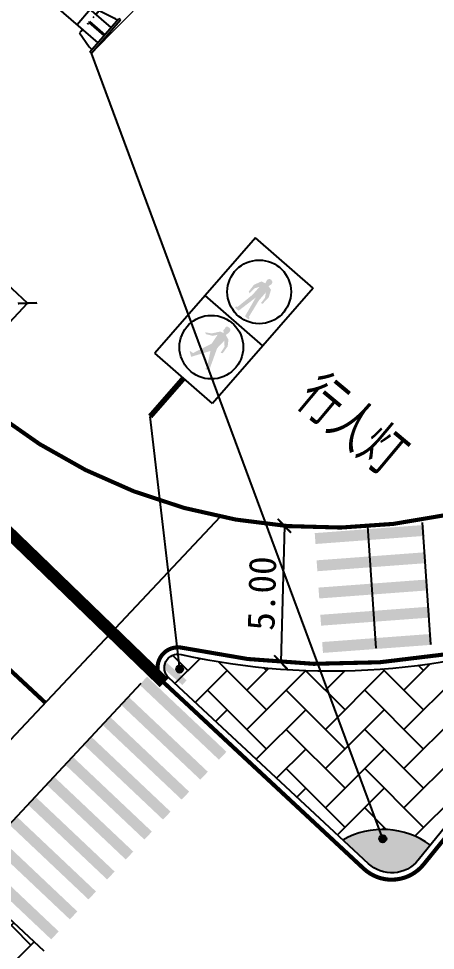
# Model space of a CAD drawing. Header units: millimetres. Extents: x 67546 to 67853, y 50670 to 50921.
# Drawn here: x 67681.23 to 67696.48, y 50791.42 to 50825.56 of the extents above; entities that cross this region are included whole.
import ezdxf

# ---------------------------------------------------------------- set-up
doc = ezdxf.new("R2010")
doc.units = ezdxf.units.MM
doc.linetypes.add('JTSS01', pattern=[6, 2, -4])
doc.linetypes.add('JTSS02', pattern=[2, 1, -1])
for name, color, linetype in [('@-交通信号', 7, 'Continuous'), ('@-设计标注', 7, 'Continuous'), ('@-路面边线', 7, 'Continuous'), ('@-辅助设计', 4, 'Continuous'), ('@-隔离岛', 3, 'Continuous')]:
    doc.layers.add(name, color=color, linetype=linetype)
doc.layers.add('@-道路标线', color=7, linetype='Continuous', lineweight=0)
doc.layers.get('0').off()
doc.styles.add('--黑体', font='simhei.ttf')
doc.styles.add('宋体', font='')
doc.styles.get('宋体').set_extended_font_data('SimSun')
doc.dimstyles.new('标志标注', dxfattribs={"dimtxt": 1, "dimasz": 0.5, "dimexe": 0, "dimexo": 0, "dimgap": 0.25, "dimtad": 1, "dimzin": 0, "dimdsep": 46, "dimtxsty": '--黑体', "dimblk": 'ARCHTICK', "dimcen": 0.09, "dimadec": 0, "dimazin": 0, "dimtfac": 1, "dimtix": 1, "dimtmove": 1, "dimatfit": 0, "dimfxl": 1, "dimtolj": 1, "dimtzin": 0, "dimarcsym": 0})
pattern_1 = [(0, (0, 0), (0, 6.985), [5.08, -1.905]), (90, (0, 0), (-6.985, 4e-16), [5.08, -1.905])]

# ---------------------------------------------------------------- blocks, each defined once
blk = doc.blocks.new('A$C4D5C2BD2')
at = {"layer": '@-交通信号', "linetype": 'ByBlock', "lineweight": -3}
h = blk.add_hatch(color=14, dxfattribs=at)
edge = h.paths.add_edge_path()
edge.add_line((0.981, 0.31), (0.905, 0.534))
edge.add_line((0.905, 0.534), (0.001, 0.223))
edge.add_line((0.001, 0.223), (0.077, 0))
edge.add_line((0.077, 0), (0.981, 0.31))
blk.add_hatch(color=14, dxfattribs=at).paths.add_polyline_path([(0.557, 0.515, 1), (0.292, 0.515, 1)])
at = {"layer": '@-交通信号', "color": 14}
blk.add_circle((0.425, 0.515, 363.651), 0.132, dxfattribs=at)
blk = doc.blocks.new('A$C3CD052C4')
at = {"layer": '@-交通信号'}
h = blk.add_hatch(color=256, dxfattribs=at)
h.paths.add_polyline_path([(0.198, 4.356), (0.304, 4.182), (0.32, 3.934), (0.381, 3.967), (0.401, 4.276), (0.275, 4.548), (0.121, 4.589), (0.137, 4.65), (0.157, 4.715), (0.141, 4.776), (0.1, 4.814), (0.043, 4.83), (-0.015, 4.814), (-0.055, 4.776), (-0.071, 4.715), (-0.051, 4.65), (-0.035, 4.589), (-0.19, 4.548), (-0.316, 4.276), (-0.295, 3.967), (-0.234, 3.934), (-0.218, 4.182), (-0.113, 4.356), (-0.113, 3.967), (-0.234, 3.267), (-0.279, 3.257), (-0.291, 3.19), (-0.113, 3.19), (0.043, 3.967), (0.198, 3.19), (0.377, 3.19), (0.365, 3.257), (0.32, 3.267), (0.198, 3.967)])
h.paths.add_polyline_path([(-0.061, 1.636), (-0.348, 0.921), (-0.458, 0.919), (-0.477, 0.887), (-0.307, 0.779), (0.082, 1.403), (0.39, 0.855), (0.361, 0.823), (0.365, 0.797), (0.408, 0.779), (0.506, 0.859), (0.201, 1.639), (0.216, 2.02), (0.368, 1.86), (0.408, 1.596), (0.474, 1.636), (0.445, 1.947), (0.303, 2.15), (0.133, 2.208), (0.125, 2.252, 0.207228), (0.135, 2.45, 0.071106), (0.119, 2.472, 0.097589), (0.103, 2.484, 0.022233), (0.085, 2.492, 0.040799), (0.074, 2.494, 0.045979), (0.046, 2.497, 0.036358), (0.01, 2.494, 0.028309), (-0.009, 2.491, 0.024691), (-0.031, 2.484, 0.079385), (-0.056, 2.47, 0.12435), (-0.067, 2.455, 0.081145), (-0.072, 2.435, 0.069556), (-0.07, 2.412, 0.00473), (-0.068, 2.402, 0.009011), (-0.067, 2.397, 0.057142), (-0.061, 2.381, -0.068241), (-0.056, 2.368, -0.124353), (-0.057, 2.348, 0.089456), (-0.06, 2.321, 0.014819), (-0.058, 2.301, -0.022419), (-0.056, 2.28, 0.042847), (-0.056, 2.27, 0.182875), (-0.054, 2.264, 0.101619), (-0.045, 2.259, 0.029922), (-0.002, 2.249), (-0.002, 2.204), (-0.11, 2.179), (-0.181, 2.086), (-0.291, 1.94), (-0.331, 1.904), (-0.506, 1.794), (-0.453, 1.754), (-0.263, 1.853), (-0.216, 1.878), (-0.11, 2.021)])
for p, q in [((-1.402, 5.609), (-1.402, 0)), ((1.402, 5.609), (-1.402, 5.609)), ((1.402, 5.609), (1.402, 0)), ((1.402, 2.805), (-1.402, 2.805)), ((1.402, 0), (-1.402, 0))]:
    blk.add_line(p, q, dxfattribs=at)
at = {"layer": '@-交通信号', "color": 1}
blk.add_circle((0, 4.207), 1.166, dxfattribs=at)
at = {"layer": '@-交通信号', "color": 3}
blk.add_circle((0.016, 1.53), 1.166, dxfattribs=at)
blk = doc.blocks.new('A$C42B20481')
at = {"layer": '@-交通信号', "linetype": 'ByBlock', "lineweight": -3}
for points in [[(0.132, 0, 1), (-0.132, 0, 1)], [(0.461, -0.373), (0.46, -0.137), (-0.496, -0.139), (-0.495, -0.375)]]:
    blk.add_hatch(color=14, dxfattribs=at).paths.add_polyline_path(points)
at = {"layer": '@-交通信号', "color": 14}
blk.add_circle((0, 0), 0.132, dxfattribs=at)
blk = doc.blocks.new('A$C5D3B22B4')
at = {"layer": '@-交通信号'}
for p, q in [((0.441, 17.242), (1.178, 17.242)), ((0.441, 17.242), (0.441, 16.724)), ((1.178, 17.074), (0.441, 17.074)), ((1.105, 17.242), (0.515, 17.242)), ((1.105, 17.242), (0.515, 17.242)), ((0.515, 17.242), (0.515, 17.242)), ((0.515, 17.242), (0.515, 17.242)), ((0.515, 17.242), (0.515, 17.242)), ((1.178, 17.242), (1.178, 0.081)), ((0.25, 16.703), (0.81, 16.764)), ((0.81, 16.764), (0.81, 15.512)), ((-6.759, 16.405), (-13.857, 16.384)), ((0.115, 16.441), (-6.759, 16.405)), ((-0.022, 16.635), (-0.628, 16.498)), ((-0.628, 16.498), (-0.628, 16.439)), ((0.115, 16.635), (-0.022, 16.635)), ((0.115, 16.703), (0.115, 15.694)), ((0.115, 16.703), (0.25, 16.703)), ((0.182, 16.703), (0.182, 15.694)), ((0.25, 16.703), (0.25, 15.694)), ((0.81, 15.511), (0.81, 16.694)), ((-19.019, 16.368), (-19.33, 16.367)), ((-13.857, 16.384), (-19.019, 16.368)), ((-0.627, 16.22), (-0.627, 16.177)), ((-0.627, 16.22), (0.115, 16.22)), ((-0.627, 16.177), (0.115, 16.177)), ((-19.019, 16.015), (-19.294, 16.017)), ((-13.854, 16.004), (-19.019, 16.015)), ((-6.759, 15.99), (-13.854, 16.004)), ((0.115, 15.955), (-6.759, 15.99)), ((-0.628, 15.957), (-0.628, 15.91)), ((-0.022, 15.773), (-0.628, 15.91)), ((0.115, 15.773), (-0.022, 15.773)), ((0.115, 15.694), (0.25, 15.694)), ((0.515, 15.504), (0.25, 15.694)), ((0.441, 15.556), (0.441, 0.081)), ((0.515, 15.504), (0.81, 15.504)), ((0.89, 9.581), (1.212, 9.581)), ((0.891, 9.578), (1.215, 9.578)), ((1.178, 4.32), (0.441, 4.32)), ((1.178, 3.24), (0.441, 3.24)), ((1.176, 3.066), (1.299, 3.066)), ((1.299, 3.066), (1.299, 1.941)), ((1.03, 2.16), (0.441, 2.16)), ((1.178, 2.16), (0.441, 2.16)), ((1.176, 2.161), (0.444, 2.161)), ((1.028, 2.161), (0.444, 2.161)), ((1.176, 1.941), (1.299, 1.941)), ((1.178, 1.08), (0.441, 1.08)), ((0.281, 0.819), (0.12, 0.215)), ((0.367, 0.819), (0.281, 0.819)), ((0.441, 0.81), (0.354, 0.81)), ((0.444, 0.819), (0.358, 0.819)), ((0.382, 0.81), (0.436, 0.81)), ((0.711, 0.819), (0.754, 0.819)), ((0.711, 0.81), (0.755, 0.81)), ((0.788, 0.819), (0.788, 0.081)), ((0.788, 0.819), (0.831, 0.819)), ((0.831, 0.819), (0.831, 0.081)), ((1.03, 0.81), (1.084, 0.81)), ((1.176, 0.819), (1.285, 0.819)), ((1.178, 0.81), (1.288, 0.81)), ((1.253, 0.819), (1.362, 0.819)), ((1.362, 0.819), (1.523, 0.215)), ((0, 0.081), (1.62, 0.081)), ((0, 0.081), (0, 0)), ((0, 0), (1.62, 0)), ((0.12, 0.215), (0.12, 0.081)), ((1.523, 0.215), (1.523, 0.081)), ((1.62, 0.081), (1.62, 0))]:
    blk.add_line(p, q, dxfattribs=at)
blk = doc.blocks.new('*U54')
at = {"layer": '@-路面边线'}
h = blk.add_hatch(color=256, dxfattribs=at)
h.dxf.hatch_style = 1
h.paths.add_polyline_path([(0.885, -3.999), (0.915, 0.001), (0.515, 0.004), (0.485, -3.996)])
blk = doc.blocks.new('*U55')
at = {"layer": '@-辅助设计', "color": 0, "linetype": 'ByBlock', "lineweight": -2, "transparency": 16777216, "rotation": 47.00000000003188}
for p in [(67685.304, 50800.773), (67684.622, 50800.042), (67683.94, 50799.311), (67683.258, 50798.579), (67682.576, 50797.848), (67681.894, 50797.117), (67681.212, 50796.385), (67680.53, 50795.654), (67679.848, 50794.923), (67679.166, 50794.191)]:
    blk.add_blockref('*U54', p, dxfattribs=at)
blk = doc.blocks.new('*U65')
at = {"layer": '@-路面边线'}
h = blk.add_hatch(color=256, dxfattribs=at)
h.dxf.hatch_style = 1
h.paths.add_polyline_path([(0.091, 2.053), (0.117, -1.947), (0.517, -1.945), (0.491, 2.055)])
blk = doc.blocks.new('*U66')
at = {"layer": '@-辅助设计', "color": 0, "linetype": 'ByBlock', "lineweight": -2, "transparency": 16777216, "rotation": 273.8880896256344}
for p in [(67693.997, 50806.955), (67694.065, 50805.957), (67694.133, 50804.959), (67694.201, 50803.962), (67694.269, 50802.964)]:
    blk.add_blockref('*U65', p, dxfattribs=at)
blk = doc.blocks.new('_ARCHTICK')
at = {"color": 0, "linetype": 'ByBlock', "const_width": 0.15}
blk.add_lwpolyline([(-0.5, -0.5), (0.5, 0.5)], dxfattribs=at)
blk = doc.blocks.new('*D76')
at = {"layer": '@-设计标注', "color": 0, "lineweight": -2, "transparency": 16777216}
for p, q in [((67667.974, 50822.565), (67670.581, 50825.361)), ((67670.581, 50825.361), (67681.552, 50815.131)), ((67678.944, 50812.335), (67681.552, 50815.131))]:
    blk.add_line(p, q, dxfattribs=at)
at = {"layer": 'Defpoints', "color": 0, "transparency": 16777216}
for p in [(67667.974, 50822.565), (67681.552, 50815.131), (67678.944, 50812.335)]:
    blk.add_point(p, dxfattribs=at)
at = {"layer": '@-设计标注', "color": 0, "lineweight": -2, "transparency": 16777216, "xscale": 0.5, "yscale": 0.5, "zscale": 0.5}
for p, rotation in [((67670.581, 50825.361), 137.000000000727), ((67681.552, 50815.131), 317.000000000727)]:
    blk.add_blockref('_ARCHTICK', p, dxfattribs=dict(at, rotation=rotation))
at = {"layer": '@-设计标注', "color": 0, "transparency": 16777216, "insert": (67676.582, 50820.799), "char_height": 1, "attachment_point": 5, "rotation": 317, "style": '--黑体'}
blk.add_mtext('\\A1;15.00', dxfattribs=at)
blk = doc.blocks.new('*D99')
at = {"layer": '@-设计标注', "color": 0, "lineweight": -2, "transparency": 16777216}
blk.add_line((67690.95, 50806.974), (67690.82, 50801.975), dxfattribs=at)
at = {"layer": 'Defpoints', "color": 0, "transparency": 16777216}
for p in [(67690.95, 50806.974), (67690.82, 50801.975), (67690.82, 50801.975)]:
    blk.add_point(p, dxfattribs=at)
at = {"layer": '@-设计标注', "color": 0, "lineweight": -2, "transparency": 16777216, "xscale": 0.5, "yscale": 0.5, "zscale": 0.5}
for p, rotation in [((67690.95, 50806.974), 88.50454688075823), ((67690.82, 50801.975), 268.5045468807583)]:
    blk.add_blockref('_ARCHTICK', p, dxfattribs=dict(at, rotation=rotation))
at = {"layer": '@-设计标注', "color": 0, "transparency": 16777216, "insert": (67690.13, 50804.494), "char_height": 1, "attachment_point": 5, "rotation": 88.5045, "style": '--黑体'}
blk.add_mtext('\\A1;5.00', dxfattribs=at)

msp = doc.modelspace()

# ---------------------------------------------------------------- hatches: boundary and pattern name
at = {"layer": '@-隔离岛'}
h = msp.add_hatch(dxfattribs=at)
h.set_pattern_fill('GRASS', color=256, scale=0.02, angle=-2e-09, style=0)
h.paths.add_polyline_path([(67670.18, 50787.705, 0.794168), (67669.371, 50787.161, -0.013644), (67669.889, 50785.68), (67671.276, 50786.683)])
h.paths.add_polyline_path([(67696.296, 50795.272, 0.299326), (67693.094, 50795.461), (67694.025, 50794.592, 0.434812), (67695.849, 50794.72)])
h.paths.add_polyline_path([(67702.164, 50802.519, 0.765785), (67701.598, 50803.301, -0.024032), (67699.292, 50802.55), (67700.022, 50799.874)])
h.paths.add_polyline_path([(67706.713, 50783.506), (67705.953, 50782.568, 0.450467), (67706.2, 50781.09), (67706.473, 50780.92, 0.345077)])
h.paths.add_polyline_path([(67713.647, 50778.981), (67710.974, 50778.107), (67713.95, 50776.247, 0.771554), (67714.654, 50776.911, -0.023266)])
h.paths.add_polyline_path([(67691.078, 50770.493, 0.368919), (67689.794, 50770.301, 0.415599), (67692.075, 50769.87)])
h.paths.add_polyline_path([(67685.354, 50765.194), (67682.296, 50761.676, 0.798274), (67682.871, 50760.889, -0.025979), (67686.305, 50762.167)])
h = msp.add_hatch(dxfattribs=at)
h.set_pattern_fill('AR-HBONE', color=30, scale=0.01, angle=-2e-09, style=0)
h.paths.add_polyline_path([(67700.022, 50799.874), (67699.292, 50802.55, -0.121846), (67687.169, 50802.259, 0.763986), (67686.719, 50801.405), (67693.094, 50795.461, -0.299326), (67696.296, 50795.272)])
h = msp.add_hatch(dxfattribs=at)
h.set_pattern_fill('ANGLE', color=30)
h.set_pattern_definition(pattern_1)
h.paths.add_polyline_path([(67679.166, 50794.191, 1), (67677.877, 50792.659), (67680.79, 50789.943, 1), (67682.154, 50791.406)])
h = msp.add_hatch(dxfattribs=at)
h.set_pattern_fill('ANGLE', color=30)
h.set_pattern_definition(pattern_1)
h.paths.add_polyline_path([(67679.166, 50794.191, 1), (67677.877, 50792.659), (67680.79, 50789.943, 1), (67682.154, 50791.406)])
h = msp.add_hatch(dxfattribs=at)
h.set_pattern_fill('AR-HBONE', color=30, scale=0.01, angle=-2e-09, style=0)
h.paths.add_polyline_path([(67679.166, 50794.191, 1), (67677.877, 50792.659), (67680.79, 50789.943, 1), (67682.154, 50791.406)])

# ---------------------------------------------------------------- linework, layer by layer
at = {"layer": '@-交通信号', "lineweight": 0, "ltscale": 0.5}
msp.add_line((67688.987, 50829.463), (67683.893, 50824.288), dxfattribs=at)
at = {"layer": '@-交通信号'}
msp.add_line((67694.551, 50795.507), (67683.893, 50824.288), dxfattribs=at)
at = {"layer": '@-交通信号', "linetype": 'Continuous', "lineweight": -3}
msp.add_line((67687.12, 50801.724), (67686.041, 50810.982), dxfattribs=at)
at = {"layer": '@-交通信号', "const_width": 0.2, "flags": 128}
msp.add_lwpolyline([(67687.261, 50812.378), (67686.041, 50810.982)], dxfattribs=at)
at = {"layer": '@-辅助设计'}
for points in [[(67670.35, 50787.888), (67688.613, 50807.319)], [(67693.997, 50806.955), (67694.301, 50802.486)], [(67695.993, 50807.09), (67696.296, 50802.622)], [(67679.166, 50794.191), (67685.715, 50801.214)]]:
    msp.add_lwpolyline(points, dxfattribs=at)
at = {"layer": '@-道路标线', "color": 7, "linetype": 'JTSS01', "const_width": 0.15, "flags": 128}
msp.add_lwpolyline([(67682.199, 50800.494), (67631.004, 50848.235)], dxfattribs=at)
at = {"layer": '@-道路标线', "color": 7, "linetype": 'Continuous', "const_width": 0.15, "flags": 128}
msp.add_lwpolyline([(67677.267, 50813.912), (67678.944, 50812.335, 0.438672), (67708.122, 50814.372), (67709.187, 50815.7)], format="xyb", dxfattribs=at)
at = {"layer": '@-道路标线', "color": 7, "linetype": 'JTSS02', "ltscale": 1.5, "const_width": 0.45, "flags": 128}
msp.add_lwpolyline([(67686.549, 50801.222), (67677.104, 50810.373)], dxfattribs=at)
at = {"layer": '@-道路标线', "color": 7, "linetype": 'Continuous', "const_width": 0.15, "flags": 128}
msp.add_lwpolyline([(67693.855, 50794.41), (67686.549, 50801.222, -0.763986), (67687.223, 50802.503, 0.146306), (67701.51, 50803.535, -0.765785), (67702.359, 50802.361), (67696.043, 50794.563, -0.434812)], format="xyb", close=True, dxfattribs=at)
at = {"layer": '@-隔离岛', "linetype": 'Continuous', "flags": 128}
msp.add_lwpolyline([(67694.025, 50794.592), (67686.719, 50801.405, -0.763986), (67687.169, 50802.259, 0.146306), (67701.598, 50803.301, -0.765785), (67702.164, 50802.519), (67695.849, 50794.72, -0.434812)], format="xyb", close=True, dxfattribs=at)
at = {"layer": '@-隔离岛'}
msp.add_lwpolyline([(67679.166, 50794.191), (67682.154, 50791.406)], dxfattribs=at)
msp.add_arc((67694.551, 50792.931), 2.919, 53.2899, 119.9451, dxfattribs=at)

# ---------------------------------------------------------------- block references
at = {"layer": '@-交通信号'}
for name, p, rotation in [('A$C5D3B22B4', (67683.893, 50824.288), 48.98916963138065), ('A$C3CD052C4', (67687.261, 50812.378), 318.8469584783607), ('A$C42B20481', (67694.551, 50795.507), 48.98916963138065)]:
    msp.add_blockref(name, p, dxfattribs=dict(at, rotation=rotation))
at = {"layer": '@-交通信号', "linetype": 'Continuous', "ltscale": 2, "rotation": 299.7517912725277}
msp.add_blockref('A$C4D5C2BD2', (67686.462, 50801.837, -363.651), dxfattribs=at)
at = {"layer": '@-辅助设计'}
for name in ['*U66', '*U55']:
    msp.add_blockref(name, (0, 0), dxfattribs=at)

# ---------------------------------------------------------------- texts
at = {"layer": '@-交通信号', "style": '宋体', "width": 0.7}
msp.add_text('行人灯', height=1.5, rotation=320.116, dxfattribs=at).set_placement((67691.345, 50811.506))

# ---------------------------------------------------------------- dimensions: what is measured, and where the dimension line sits
at = {"layer": '@-设计标注'}
for p1, p2, distance, picture, middle in [((67667.974, 50822.565), (67678.944, 50812.335), 3.823, '*D76', (67676.582, 50820.799)), ((67690.95, 50806.974), (67690.82, 50801.975), 0, '*D99', (67690.13, 50804.494))]:
    dim = msp.add_aligned_dim(p1=p1, p2=p2, distance=distance, dimstyle='标志标注', dxfattribs=at)
    dim.commit()
    dim.dimension.update_dxf_attribs({"geometry": picture, "text_midpoint": middle})

doc.saveas('drawing.dxf')
